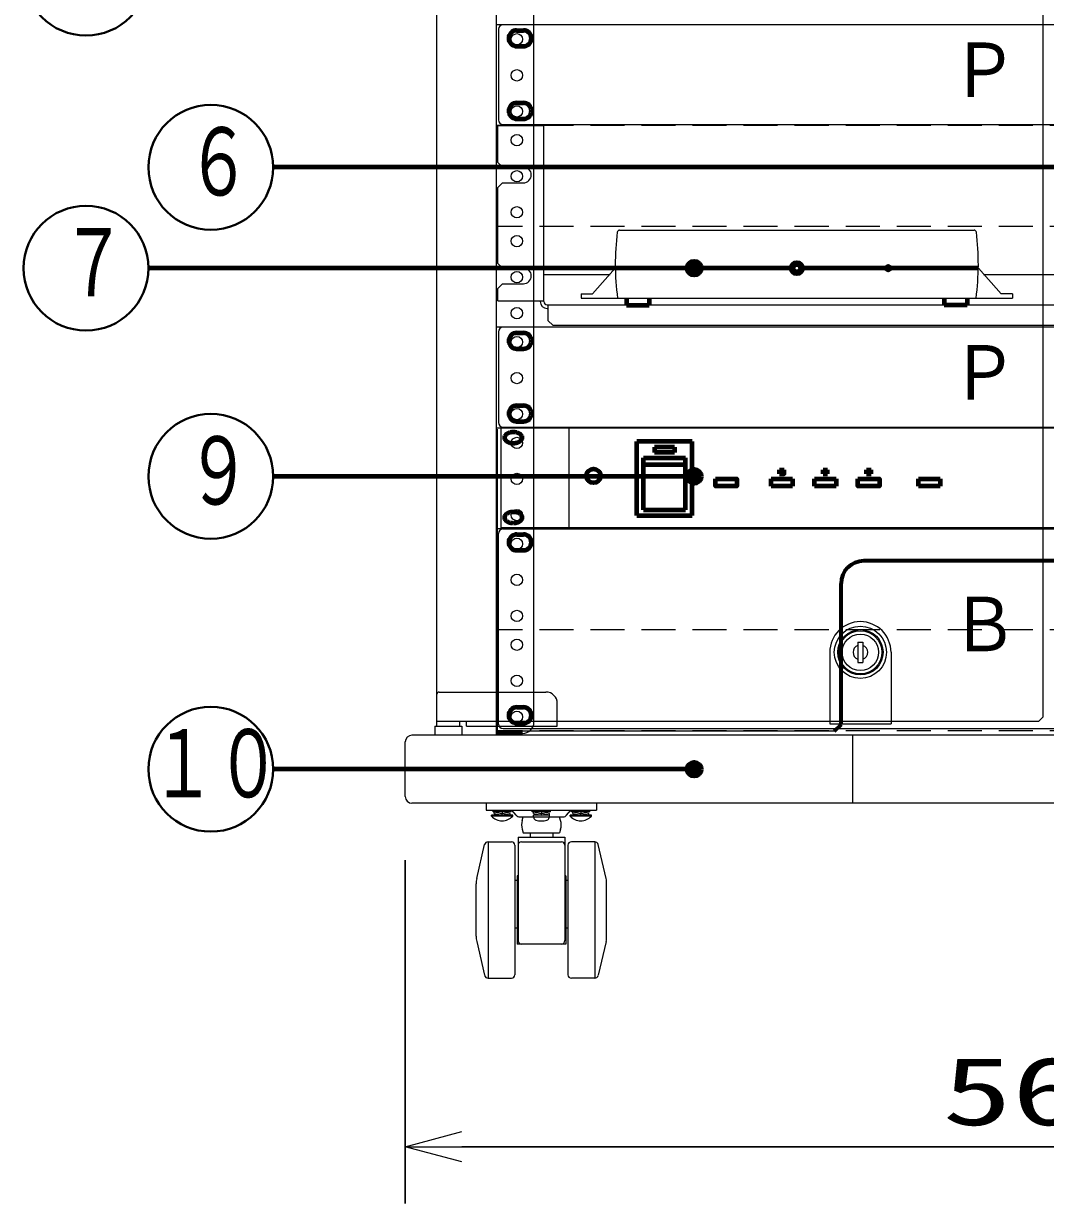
# Model space of a CAD drawing. Units: millimetres on the paper. Extents: x -400 to 400, y -280 to 280.
# Drawn here: x 130.78 to 166.8, y 80.58 to 122.18 of the extents above; entities that cross this region are included whole.
import ezdxf
from ezdxf.enums import TextEntityAlignment as Align

# ---------------------------------------------------------------- set-up
doc = ezdxf.new("R2010")
doc.units = ezdxf.units.MM
doc.linetypes.add('DASHED1', pattern=[1.8, 1.2, -0.6])
for name, color, linetype, lineweight in [('0-0_0', 7, 'Continuous', 20), ('0-2_Defpoints', 2, 'Continuous', 80), ('0-4_(J)SP', 7, 'Continuous', 20), ('0-6_moji1', 1, 'Continuous', 80), ('0-7_waku', 3, 'Continuous', 30)]:
    doc.layers.add(name, color=color, linetype=linetype, lineweight=lineweight)
doc.styles.add('ＭＳ ゴシック', font='')
doc.styles.get('ＭＳ ゴシック').set_extended_font_data('MS Gothic')

# ---------------------------------------------------------------- blocks, each defined once
blk = doc.blocks.new('2U-')
at = {"layer": '0-6_moji1', "color": 7, "lineweight": 20}
for p, q in [((-23.9, 0), (23.9, 0)), ((-24.1, -8.6), (-24.1, -0.2)), ((24.1, -8.6), (24.1, -0.2)), ((-23.9, -8.8), (23.9, -8.8))]:
    blk.add_line(p, q, dxfattribs=at)
at = {"layer": '0-6_moji1'}
for p, q in [((-23.3, -0.24), (-23, -0.24)), ((23.5, -0.24), (23.2, -0.24)), ((-23.3, -0.94), (-23, -0.94)), ((23.5, -0.94), (23.2, -0.94)), ((-23.3, -7.86), (-23, -7.86)), ((23.5, -7.86), (23.2, -7.86)), ((-23.3, -8.56), (-23, -8.56)), ((23.5, -8.56), (23.2, -8.56))]:
    blk.add_line(p, q, dxfattribs=at)
at = {"layer": '0-6_moji1', "color": 7, "lineweight": 20}
for centre, start, end in [((-23.9, -0.2), 90, 180), ((23.9, -0.2), 0, 90), ((-23.9, -8.6), 180, 270), ((23.9, -8.6), 270, 0)]:
    blk.add_arc(centre, 0.2, start, end, dxfattribs=at)
at = {"layer": '0-6_moji1'}
for centre, start, end in [((-23.3, -0.59), 90, 270), ((-23, -0.59), 270, 90), ((23.2, -0.59), 90, 270), ((23.5, -0.59), 270, 90), ((-23.3, -8.21), 90, 270), ((-23, -8.21), 270, 90), ((23.2, -8.21), 90, 270), ((23.5, -8.21), 270, 90)]:
    blk.add_arc(centre, 0.35, start, end, dxfattribs=at)
blk = doc.blocks.new('BP-2U-2')
at = {"layer": '0-6_moji1'}
blk.add_blockref('2U-', (0, 0), dxfattribs=at)
at = {"layer": '0-6_moji1', "color": 2, "style": 'ＭＳ ゴシック', "width": 0.9}
blk.add_text('Ｂ\u3000Ｐ', height=2.405, dxfattribs=at).set_placement((-4.166, -6.113), align=Align.BOTTOM_LEFT)
blk = doc.blocks.new('WUL61-')
at = {"layer": '0-6_moji1', "color": 7, "lineweight": 20}
for p, q in [((-21, 0), (-24, 0)), ((-24, 0), (-24, -4.4)), ((21, 0), (-21, 0)), ((-21, 0), (-21, -4.4)), ((-21, -4.4), (-24, -4.4)), ((21, -4.4), (-21, -4.4))]:
    blk.add_line(p, q, dxfattribs=at)
at = {"layer": '0-6_moji1'}
for p, q in [((-18.011, -3.85), (-18.011, -0.591)), ((-15.56, -0.591), (-18.011, -0.591)), ((-16.34, -0.836), (-17.231, -0.836)), ((-17.231, -0.836), (-17.231, -1.081)), ((-16.34, -0.836), (-16.34, -1.081)), ((-15.56, -3.85), (-15.56, -0.591)), ((-17.717, -3.604), (-17.717, -1.315)), ((-17.717, -1.315), (-15.854, -1.315)), ((-16.34, -1.081), (-17.231, -1.081)), ((-15.854, -3.604), (-15.854, -1.315)), ((-17.717, -1.609), (-15.854, -1.609)), ((-11.716, -1.844), (-11.516, -1.844)), ((-11.716, -2.019), (-11.716, -1.844)), ((-9.801, -2.019), (-9.801, -1.844)), ((-9.801, -1.844), (-9.601, -1.844)), ((-9.801, -2.019), (-9.601, -2.019)), ((-9.601, -2.019), (-9.601, -1.844)), ((-7.885, -2.019), (-7.885, -1.844)), ((-7.885, -1.844), (-7.685, -1.844)), ((-7.885, -2.019), (-7.685, -2.019)), ((-7.685, -2.019), (-7.685, -1.844)), ((-12.092, -2.233), (-11.141, -2.233)), ((-12.092, -2.554), (-12.092, -2.233)), ((-11.141, -2.554), (-12.092, -2.554)), ((-11.141, -2.233), (-11.141, -2.554)), ((-10.176, -2.233), (-9.225, -2.233)), ((-10.176, -2.554), (-10.176, -2.233)), ((-9.225, -2.554), (-10.176, -2.554)), ((-9.225, -2.233), (-9.225, -2.554)), ((-5.595, -2.554), (-5.595, -2.233)), ((-5.595, -2.233), (-4.644, -2.233)), ((-4.644, -2.554), (-5.595, -2.554)), ((-4.644, -2.233), (-4.644, -2.554)), ((-17.717, -3.604), (-15.854, -3.604)), ((-18.011, -3.85), (-15.56, -3.85))]:
    blk.add_line(p, q, dxfattribs=at)
blk.add_lwpolyline([(-11.716, -2.019), (-11.516, -2.019), (-11.516, -1.844)], dxfattribs=at)
for points in [[(-14.544, -2.233), (-13.593, -2.233), (-13.593, -2.554), (-14.544, -2.554)], [(-8.26, -2.233), (-7.31, -2.233), (-7.31, -2.554), (-8.26, -2.554)]]:
    blk.add_lwpolyline(points, close=True, dxfattribs=at)
blk.add_circle((-19.915, -2.104), 0.312, dxfattribs=at)
for centre, radius, start, end in [((-23.686, -0.419), 0.155, 146.213, 180), ((-23.686, -0.419), 0.155, 180, 213.787), ((-23.573, -0.495), 0.291, 121.7595, 146.213), ((-23.573, -0.343), 0.291, 213.787, 238.2405), ((-23.498, -0.615), 0.433, 104.3818, 121.7595), ((-23.449, -0.807), 0.631, 90, 104.3818), ((-23.449, -0.807), 0.631, 75.6182, 90), ((-23.4, -0.615), 0.433, 58.2405, 75.6182), ((-23.325, -0.495), 0.291, 33.787, 58.2405), ((-23.325, -0.343), 0.291, 301.7595, 326.213), ((-23.212, -0.419), 0.155, 0, 33.787), ((-23.212, -0.419), 0.155, 326.213, 0), ((-23.498, -0.222), 0.433, 238.2405, 255.6182), ((-23.449, -0.03), 0.631, 255.6182, 270), ((-23.449, -0.03), 0.631, 270, 284.3818), ((-23.4, -0.222), 0.433, 284.3818, 301.7595), ((-23.686, -3.939), 0.155, 146.213, 180), ((-23.686, -3.939), 0.155, 180, 213.787), ((-23.573, -4.015), 0.291, 121.7595, 146.213), ((-23.573, -3.863), 0.291, 213.787, 238.2405), ((-23.498, -4.136), 0.433, 104.3818, 121.7595), ((-23.498, -3.743), 0.433, 238.2405, 255.6182), ((-23.449, -4.328), 0.631, 90, 104.3818), ((-23.449, -4.328), 0.631, 75.6182, 90), ((-23.4, -4.136), 0.433, 58.2405, 75.6182), ((-23.4, -3.743), 0.433, 284.3818, 301.7595), ((-23.325, -4.015), 0.291, 33.787, 58.2405), ((-23.325, -3.863), 0.291, 301.7595, 326.213), ((-23.212, -3.939), 0.155, 0, 33.787), ((-23.212, -3.939), 0.155, 326.213, 0), ((-23.449, -3.551), 0.631, 255.6182, 270), ((-23.449, -3.551), 0.631, 270, 284.3818)]:
    blk.add_arc(centre, radius, start, end, dxfattribs=at)
blk = doc.blocks.new('1U-')
at = {"layer": '0-6_moji1', "color": 7, "lineweight": 20}
for p, q in [((23.9, 0), (-23.9, 0)), ((-24.1, -0.2), (-24.1, -4.2)), ((24.1, -0.2), (24.1, -4.2)), ((-23.9, -4.4), (23.9, -4.4))]:
    blk.add_line(p, q, dxfattribs=at)
at = {"layer": '0-6_moji1'}
for p, q in [((-23.301, -0.25), (-23.001, -0.25)), ((23.499, -0.25), (23.199, -0.25)), ((-23.301, -0.95), (-23.001, -0.95)), ((23.499, -0.95), (23.199, -0.95)), ((-23.301, -3.45), (-23.001, -3.45)), ((23.499, -3.45), (23.199, -3.45)), ((-23.301, -4.15), (-23.001, -4.15)), ((23.499, -4.15), (23.199, -4.15))]:
    blk.add_line(p, q, dxfattribs=at)
at = {"layer": '0-6_moji1', "color": 7, "lineweight": 20}
for centre, start, end in [((-23.9, -0.2), 90, 180), ((23.9, -0.2), 0, 90), ((-23.9, -4.2), 180, 270), ((23.9, -4.2), 270, 0)]:
    blk.add_arc(centre, 0.2, start, end, dxfattribs=at)
at = {"layer": '0-6_moji1'}
for centre, start, end in [((-23.301, -0.6), 90, 270), ((-23.001, -0.6), 270, 90), ((23.199, -0.6), 90, 270), ((23.499, -0.6), 270, 90), ((-23.301, -3.8), 90, 270), ((-23.001, -3.8), 270, 90), ((23.199, -3.8), 90, 270), ((23.499, -3.8), 270, 90)]:
    blk.add_arc(centre, 0.35, start, end, dxfattribs=at)
blk = doc.blocks.new('PP-1U-2')
at = {"layer": '0-4_(J)SP'}
blk.add_blockref('1U-', (0, 0), dxfattribs=at)
at = {"layer": '0-6_moji1', "color": 2, "style": 'ＭＳ ゴシック', "width": 0.9}
blk.add_text('Ｐ\u3000Ｐ', height=2.405, dxfattribs=at).set_placement((-4.167, -3.913), align=Align.BOTTOM_LEFT)
blk = doc.blocks.new('U23')
at = {"layer": '0-2_Defpoints', "color": 1}
for p, q in [((0, 0), (-19.24, 0)), ((-0.249, 0.025), (0.249, 0.025)), ((-0.238, 0.075), (0.238, 0.075)), ((-0.217, 0.125), (0.217, 0.125)), ((-0.179, 0.175), (0.179, 0.175)), ((-0.109, 0.225), (0.109, 0.225)), ((-0.249, -0.025), (0.249, -0.025)), ((-0.238, -0.075), (0.238, -0.075)), ((-0.217, -0.125), (0.217, -0.125)), ((-0.179, -0.175), (0.179, -0.175)), ((-0.109, -0.225), (0.109, -0.225))]:
    blk.add_line(p, q, dxfattribs=at)
blk.add_circle((0, 0), 0.25, dxfattribs=at)
blk = doc.blocks.new('U18')
at = {"layer": '0-2_Defpoints', "color": 1}
for p, q in [((0, 0), (-14.84, 0)), ((-0.249, 0.025), (0.249, 0.025)), ((-0.238, 0.075), (0.238, 0.075)), ((-0.217, 0.125), (0.217, 0.125)), ((-0.179, 0.175), (0.179, 0.175)), ((-0.109, 0.225), (0.109, 0.225)), ((-0.249, -0.025), (0.249, -0.025)), ((-0.238, -0.075), (0.238, -0.075)), ((-0.217, -0.125), (0.217, -0.125)), ((-0.179, -0.175), (0.179, -0.175)), ((-0.109, -0.225), (0.109, -0.225))]:
    blk.add_line(p, q, dxfattribs=at)
blk.add_circle((0, 0), 0.25, dxfattribs=at)
blk = doc.blocks.new('SN1010-')
at = {"layer": '0-6_moji1', "color": 7, "lineweight": 20}
for p, q in [((-7.812, 3.3), (7.812, 3.3)), ((-9, 0.5), (-8, 1.623)), ((9, 0.5), (8, 1.623)), ((-9.5, 0.5), (-9, 0.5)), ((-9.5, 0.5), (-9.5, 0.3)), ((-9.5, 0.3), (9.5, 0.3)), ((9.5, 0.5), (9, 0.5)), ((9.5, 0.5), (9.5, 0.3))]:
    blk.add_line(p, q, dxfattribs=at)
at = {"layer": '0-6_moji1'}
for p, q in [((-0.16, 1.623), (-8, 1.623)), ((3.944, 1.623), (0.16, 1.623)), ((8, 1.623), (4.114, 1.623)), ((-7.5, 0.3), (-7.5, 0)), ((-7.5, 0), (-6.5, 0)), ((-6.5, 0.3), (-6.5, 0)), ((6.5, 0.3), (6.5, 0)), ((7.5, 0), (6.5, 0)), ((7.5, 0.3), (7.5, 0))]:
    blk.add_line(p, q, dxfattribs=at)
for centre, radius in [((0, 1.623), 0.25), ((0, 1.623), 0.16), ((4.029, 1.623), 0.085)]:
    blk.add_circle(centre, radius, dxfattribs=at)
at = {"layer": '0-6_moji1', "color": 7, "lineweight": 20}
for centre, radius, start, end in [((3.3, 1.8), 11.3, 172.8192, 187.6282), ((-7.812, 3.2), 0.1, 90, 172.8192), ((7.812, 3.2), 0.1, 7.1808, 90), ((-3.3, 1.8), 11.3, 352.3718, 7.1808)]:
    blk.add_arc(centre, radius, start, end, dxfattribs=at)
blk = doc.blocks.new('FM_ENC')
at = {"layer": '0-6_moji1', "color": 7, "lineweight": 20}
for p, q in [((-19.3, -1.3), (-19.3, 0)), ((-19.3, 0), (-17.68, 0)), ((-17.68, -6.208), (-17.68, 0)), ((-19.3, -1.3), (-19.14, -1.46)), ((-19.14, -1.46), (-18.404, -1.46)), ((-19.14, -2.02), (-19.3, -2.18)), ((-19.14, -2.02), (-18.404, -2.02)), ((-19.3, -4.86), (-19.3, -2.18)), ((-19.3, -4.86), (-19.14, -5.02)), ((-19.14, -5.02), (-18.404, -5.02)), ((-17.68, -5.248), (-15.346, -5.248)), ((-2.182, -5.248), (4.149, -5.248)), ((-19.14, -5.58), (-19.3, -5.74)), ((-19.3, -6.184), (-19.3, -5.74)), ((-19.14, -5.58), (-18.404, -5.58)), ((-19.3, -6.184), (-17.68, -6.184)), ((-17.808, -6.208), (-17.808, -6.184)), ((-17.568, -6.32), (17.568, -6.32)), ((-17.568, -6.448), (-17.528, -6.448)), ((-17.528, -6.88), (-17.528, -6.32)), ((-17.368, -7.04), (-17.528, -6.88)), ((-17.368, -7.04), (17.368, -7.04))]:
    blk.add_line(p, q, dxfattribs=at)
for centre, radius, start, end in [((-18.404, -1.74), 0.28, 270, 90), ((-18.404, -5.3), 0.28, 270, 90), ((-17.568, -6.208), 0.24, 180, 270), ((-17.568, -6.208), 0.112, 180, 270)]:
    blk.add_arc(centre, radius, start, end, dxfattribs=at)
at = {"layer": '0-4_(J)SP', "xscale": 0.8, "yscale": 0.8}
blk.add_blockref('SN1010-', (-8.764, -6.328), dxfattribs=at)
blk = doc.blocks.new('_OPEN30')
at = {"layer": '0-7_waku', "color": 7, "lineweight": 20}
blk.add_line((0, 0), (-1, 0), dxfattribs=at)
blk.add_lwpolyline([(-1, 0.2679), (0, 0), (-1, -0.2679)], dxfattribs=at)

msp = doc.modelspace()

# ---------------------------------------------------------------- linework, layer by layer
at = {"layer": '0-0_0'}
msp.add_line((148.767, 97.554), (148.767, 168.068), dxfattribs=at)
at = {"layer": '0-0_0', "linetype": 'DASHED1'}
for p, q in [((186.16, 122.143), (147.44, 122.143)), ((186.16, 118.587), (147.44, 118.587)), ((186.16, 115.031), (147.44, 115.031)), ((186.16, 111.475), (147.44, 111.475)), ((186.16, 107.919), (147.44, 107.919)), ((186.16, 104.363), (147.44, 104.363)), ((186.16, 100.807), (147.44, 100.807)), ((186.16, 97.251), (147.44, 97.251))]:
    msp.add_line(p, q, dxfattribs=at)
at = {"layer": '0-0_0'}
for centre in [(148.167, 121.628), (148.167, 120.357), (148.167, 119.086), (148.167, 118.07), (148.167, 116.799), (148.167, 115.529), (148.167, 114.512), (148.167, 113.241), (148.167, 111.971), (148.167, 110.954), (148.167, 109.684), (148.167, 108.413), (148.167, 107.397), (148.167, 106.126), (148.167, 104.855), (148.167, 103.839), (148.167, 102.568), (148.167, 101.298), (148.167, 100.281), (148.167, 99.011), (148.167, 97.74)]:
    msp.add_circle(centre, 0.2, dxfattribs=at)
msp.add_arc((148.367, 97.554), 0.4, 270, 0, dxfattribs=at)
at = {"layer": '0-2_Defpoints', "color": 1}
msp.add_line((175.56, 117.114), (139.576, 117.114), dxfattribs=at)
at = {"layer": '0-2_Defpoints', "lineweight": 40}
for centre in [(132.976, 123.959), (137.376, 117.114), (132.976, 113.558), (137.376, 106.217), (137.376, 95.893)]:
    msp.add_circle(centre, 2.2, dxfattribs=at)
at = {"layer": '0-6_moji1', "color": 7, "lineweight": 20}
for p, q in [((147.431, 168.528), (147.431, 97.094)), ((145.35, 97.414), (145.35, 168.288)), ((166.72, 97.734), (166.72, 168.288)), ((147.471, 107.879), (147.471, 97.234)), ((160.185, 100.375), (160.185, 99.655)), ((160.185, 100.375), (160.369, 100.375)), ((160.369, 100.375), (160.369, 99.655)), ((159.196, 100.015), (159.196, 97.494)), ((161.357, 100.015), (161.357, 97.494)), ((160.185, 99.655), (160.369, 99.655)), ((145.43, 98.614), (149.191, 98.614)), ((145.269, 97.414), (146.23, 97.414)), ((145.269, 97.414), (145.269, 97.094)), ((166.56, 97.574), (145.35, 97.574)), ((146.15, 97.414), (146.15, 97.574)), ((146.23, 97.414), (146.23, 97.094)), ((146.39, 97.414), (146.39, 97.574)), ((159.196, 97.494), (161.357, 97.494)), ((166.56, 97.574), (166.72, 97.734)), ((189.131, 97.094), (144.469, 97.094)), ((159.356, 97.234), (147.471, 97.234)), ((159.997, 97.094), (159.997, 94.692)), ((144.229, 94.933), (144.229, 96.853)), ((189.131, 94.692), (144.469, 94.692)), ((147.084, 94.692), (147.084, 94.452)), ((147.084, 94.452), (150.979, 94.452)), ((147.325, 94.388), (147.325, 94.452)), ((147.965, 94.388), (147.965, 94.452)), ((148.144, 94.269), (147.991, 94.452)), ((148.711, 94.388), (148.711, 94.452)), ((149.352, 94.388), (149.352, 94.452)), ((149.918, 94.269), (150.072, 94.452)), ((150.738, 94.388), (150.738, 94.452)), ((150.979, 94.692), (150.979, 94.452)), ((148.021, 94.276), (147.269, 94.276)), ((147.269, 94.236), (147.269, 94.276)), ((148.021, 94.236), (147.269, 94.236)), ((147.965, 94.388), (147.325, 94.388)), ((147.365, 94.332), (147.365, 94.388)), ((147.365, 94.388), (147.634, 94.334)), ((147.365, 94.332), (147.634, 94.278)), ((147.634, 94.334), (147.634, 94.278)), ((147.925, 94.332), (147.656, 94.386)), ((147.656, 94.33), (147.656, 94.386)), ((147.925, 94.276), (147.656, 94.33)), ((147.925, 94.276), (147.925, 94.332)), ((148.021, 94.236), (148.021, 94.276)), ((148.267, 94.212), (149.796, 94.212)), ((148.355, 94.086), (148.391, 94.212)), ((149.352, 94.388), (148.711, 94.388)), ((148.751, 94.332), (148.751, 94.388)), ((148.751, 94.388), (149.021, 94.334)), ((148.751, 94.332), (149.021, 94.278)), ((149.311, 94.276), (148.751, 94.276)), ((148.759, 94.187), (148.751, 94.276)), ((149.021, 94.334), (149.021, 94.278)), ((149.311, 94.332), (149.042, 94.386)), ((149.042, 94.33), (149.042, 94.386)), ((149.311, 94.276), (149.042, 94.33)), ((149.304, 94.187), (149.311, 94.276)), ((149.312, 94.276), (149.312, 94.332)), ((149.708, 94.086), (149.672, 94.212)), ((150.794, 94.276), (150.041, 94.276)), ((150.041, 94.236), (150.041, 94.276)), ((150.794, 94.236), (150.041, 94.236)), ((150.137, 94.388), (150.407, 94.334)), ((150.138, 94.332), (150.138, 94.388)), ((150.138, 94.332), (150.407, 94.278)), ((150.407, 94.334), (150.407, 94.278)), ((150.428, 94.33), (150.428, 94.386)), ((150.698, 94.332), (150.428, 94.386)), ((150.698, 94.276), (150.428, 94.33)), ((150.698, 94.276), (150.698, 94.332)), ((150.794, 94.236), (150.794, 94.276)), ((148.355, 93.778), (148.391, 93.652)), ((148.391, 93.652), (149.672, 93.652)), ((148.631, 93.652), (148.631, 93.492)), ((149.432, 93.652), (149.432, 93.492)), ((149.708, 93.778), (149.672, 93.652)), ((146.751, 92.037), (147.028, 93.24)), ((147.15, 93.332), (147.975, 93.332)), ((147.15, 93.332), (147.15, 88.529)), ((148.095, 93.212), (148.095, 88.649)), ((148.207, 93.492), (149.856, 93.492)), ((148.207, 93.492), (148.207, 89.85)), ((148.327, 93.332), (149.736, 93.332)), ((149.856, 93.492), (149.856, 89.85)), ((149.968, 93.212), (149.968, 88.649)), ((150.912, 93.332), (150.088, 93.332)), ((150.912, 93.332), (150.912, 88.529)), ((151.312, 92.037), (151.035, 93.24)), ((148.175, 91.971), (148.095, 91.971)), ((148.207, 92.131), (148.175, 92.131)), ((148.175, 92.131), (148.175, 89.73)), ((149.888, 92.131), (149.856, 92.131)), ((149.888, 92.131), (149.888, 89.73)), ((149.968, 91.971), (149.888, 91.971)), ((146.73, 90.004), (146.73, 91.857)), ((151.332, 90.004), (151.332, 91.857)), ((148.175, 90.29), (148.095, 90.29)), ((149.968, 90.29), (149.888, 90.29)), ((146.751, 89.824), (147.026, 88.629)), ((149.888, 89.73), (148.175, 89.73)), ((151.312, 89.824), (151.037, 88.629)), ((147.15, 88.529), (147.975, 88.529)), ((150.912, 88.529), (150.088, 88.529))]:
    msp.add_line(p, q, dxfattribs=at)
at = {"layer": '0-6_moji1', "color": 134, "lineweight": 70}
for p, q in [((173.203, 103.237), (160.397, 103.237)), ((159.596, 97.474), (159.596, 102.436)), ((159.596, 97.474), (159.356, 97.234))]:
    msp.add_line(p, q, dxfattribs=at)
at = {"layer": '0-6_moji1'}
msp.add_line((148.367, 97.154), (147.431, 97.154), dxfattribs=at)
at = {"layer": '0-6_moji1', "color": 7, "lineweight": 20}
for points in [[(146.39, 97.414), (149.592, 97.414), (149.592, 98.214)], [(150.738, 94.388), (150.098, 94.388), (150.098, 94.452)]]:
    msp.add_lwpolyline(points, dxfattribs=at)
for radius in [0.92, 0.8, 0.8, 0.76, 0.64]:
    msp.add_circle((160.277, 100.015), radius, dxfattribs=at)
at = {"layer": '0-6_moji1', "color": 134, "lineweight": 70}
msp.add_arc((160.397, 102.436), 0.8, 90, 180, dxfattribs=at)
at = {"layer": '0-6_moji1', "color": 7, "lineweight": 20}
for centre, radius, start, end in [((160.277, 100.015), 1.081, 0, 180), ((160.277, 100.015), 0.26, 110.7227, 249.2773), ((160.277, 100.015), 0.26, 290.7227, 69.2773), ((145.43, 98.534), 0.08, 90, 180), ((149.191, 98.214), 0.4, 0, 90), ((144.469, 96.853), 0.24, 90, 180), ((144.469, 94.933), 0.24, 180, 270), ((147.645, 94.598), 0.522, 223.8974, 316.1026), ((147.521, 94.284), 0.008, 270, 23.1986), ((147.769, 94.284), 0.008, 156.8014, 270), ((148.267, 94.372), 0.16, 220.0001, 270), ((148.894, 93.932), 0.56, 164.0552, 195.9448), ((148.863, 94.196), 0.104, 185, 254.1191), ((149.031, 94.788), 0.72, 254.1191, 285.8809), ((149.2, 94.196), 0.104, 285.8809, 355), ((149.169, 93.932), 0.56, 344.0552, 15.9448), ((149.796, 94.372), 0.16, 270, 319.9996), ((150.418, 94.598), 0.522, 223.8974, 316.1026), ((150.293, 94.284), 0.008, 270, 23.1986), ((150.293, 94.284), 0.008, 270, 23.1986), ((150.542, 94.284), 0.008, 156.8014, 270), ((150.542, 94.284), 0.008, 156.8014, 270), ((147.15, 93.204), 0.128, 90, 163.4262), ((147.975, 93.212), 0.12, 360, 90), ((148.327, 93.212), 0.12, 90, 180), ((149.736, 93.212), 0.12, 360, 90), ((150.088, 93.212), 0.12, 90, 180), ((150.912, 93.204), 0.128, 16.5738, 90), ((147.531, 91.857), 0.8, 167.0333, 180), ((150.532, 91.857), 0.8, 0, 12.9667), ((147.531, 90.004), 0.8, 180, 192.9557), ((148.327, 89.85), 0.12, 180, 270), ((149.736, 89.85), 0.12, 270, 0), ((150.532, 90.004), 0.8, 347.0443, 0), ((147.15, 88.657), 0.128, 196.5738, 270), ((147.975, 88.649), 0.12, 270, 0), ((150.088, 88.649), 0.12, 180, 270), ((150.912, 88.657), 0.128, 270, 343.4262)]:
    msp.add_arc(centre, radius, start, end, dxfattribs=at)
at = {"layer": '0-7_waku'}
for p, q in [((144.229, 92.692), (144.229, 80.585)), ((187.371, 82.585), (146.229, 82.585))]:
    msp.add_line(p, q, dxfattribs=at)

# ---------------------------------------------------------------- block references
at = {"layer": '0-2_Defpoints'}
for name, p in [('U23', (154.416, 113.558)), ('U18', (154.416, 106.217)), ('U18', (154.416, 95.893))]:
    msp.add_blockref(name, p, dxfattribs=at)
at = {"layer": '0-4_(J)SP'}
msp.add_blockref('FM_ENC', (166.8, 118.587), dxfattribs=at)
at = {"layer": '0-6_moji1', "xscale": 0.8, "yscale": 0.8}
for name, p in [('PP-1U-2', (166.8, 122.143)), ('PP-1U-2', (166.8, 111.475)), ('WUL61-', (166.8, 107.919)), ('BP-2U-2', (166.8, 104.363))]:
    msp.add_blockref(name, p, dxfattribs=at)
at = {"layer": '0-7_waku', "xscale": 2, "yscale": 2, "rotation": 180}
msp.add_blockref('_OPEN30', (144.229, 82.585), dxfattribs=at)

# ---------------------------------------------------------------- texts
at = {"layer": '0-2_Defpoints', "style": 'ＭＳ ゴシック', "width": 0.7}
for s, p in [('６', (136.501, 115.401)), ('７', (132.101, 111.845)), ('９', (136.501, 104.504)), ('１０', (135.251, 94.18))]:
    msp.add_text(s, height=2.405, dxfattribs=at).set_placement(p, align=Align.BOTTOM_LEFT)
at = {"layer": '0-7_waku', "style": 'ＭＳ ゴシック', "width": 1.5}
msp.add_text('564', height=2.405, dxfattribs=at).set_placement((163.169, 82.622), align=Align.BOTTOM_LEFT)

doc.saveas('drawing.dxf')
